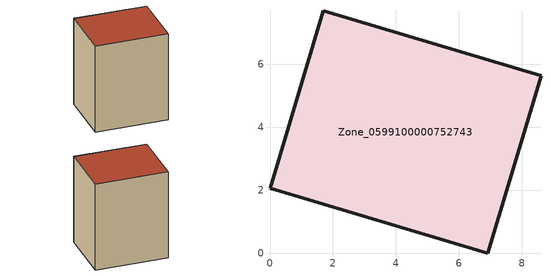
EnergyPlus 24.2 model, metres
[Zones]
Zone_0599100000752743
 floor ground (C_G): 1.69,7.7 8.61,5.63 6.92,0 0,2.07 z3.62
 wall outside (C_F): 8.61,5.63 1.69,7.7 0,2.07 6.92,0 8.61,5.63 z3.62:12.66
 roof outside (C_R): 0,2.07 6.92,0 8.61,5.63 1.69,7.7 z12.66
[BUILDING]
Pand.0599100000752743: North Axis=0; Terrain=City; Loads Convergence Tolerance Value=0.04; Temperature Convergence Tolerance Value=0.4; Solar Distribution=FullExterior; Maximum Number of Warmup Days=25; Minimum Number of Warmup Days=1
[Site:Location]
Rotterdam.The.Hague.AP_ZH_NLD Design_Conditions: Latitude=51.96; Longitude=4.45; Time Zone=1; Elevation=-4.5
[SITE:GROUNDTEMPERATURE:BUILDINGSURFACE]
18, 18, 18, 18, 18, 18, 18, 18, 18, 18, 18, 18
[MATERIAL] Thermal Absorptance=0.9; Solar Absorptance=0.7; Visible Absorptance=0.7
Name | Roughness | Thickness | Conductivity | Density | Specific Heat
G.TC.2006-2014 | MediumSmooth | 0.15 | 0.06 | 540 | 1210
F.TC.2006-2014 | Rough | 0.3 | 0.12 | 1920 | 840
R.TC.2006-2014 | MediumRough | 0.2 | 0.08 | 1500 | 1000
[CONSTRUCTION]
C_G: G.TC.2006-2014
C_F: F.TC.2006-2014
C_R: R.TC.2006-2014
[ZONE]
Zone_0599100000752743: Type=1; Multiplier=1; Ceiling Height=Autocalculate; Volume=Autocalculate; Floor Area=autocalculate; Part of Total Floor Area=Yes
[ZONEINFILTRATION:DESIGNFLOWRATE]
Infil_Zone_0599100000752743: Zone or ZoneList or Space or SpaceList=Zone_0599100000752743; Schedule=AlwaysOn; Design Flow Rate Calculation Method=Flow/Area; Flow Rate per Floor Area=0.0015; Constant Term Coefficient=1; Temperature Term Coefficient=0; Velocity Term Coefficient=0; Velocity Squared Term Coefficient=0
[HVACTEMPLATE:ZONE:IDEALLOADSAIRSYSTEM]
Zone_0599100000752743: Maximum Heating Supply Air Temperature=50; Minimum Cooling Supply Air Temperature=13; Maximum Heating Supply Air Humidity Ratio=0.0156; Minimum Cooling Supply Air Humidity Ratio=0.0077; Heating Limit=NoLimit; Cooling Limit=NoLimit; Dehumidification Control Type=ConstantSensibleHeatRatio; Cooling Sensible Heat Ratio=0.7; Dehumidification Setpoint=60; Humidification Control Type=None; Humidification Setpoint=30; Outdoor Air Method=None; Outdoor Air Flow Rate per Person=0.00944; Outdoor Air Flow Rate per Zone Floor Area=0; Outdoor Air Flow Rate per Zone=0; Demand Controlled Ventilation Type=None; Outdoor Air Economizer Type=NoEconomizer; Heat Recovery Type=None; Sensible Heat Recovery Effectiveness=0.7; Latent Heat Recovery Effectiveness=0.65
[ZONECONTROL:THERMOSTAT]
ThermostatControl_Zone_0599100000752743: Zone or ZoneList=Zone_0599100000752743; Control Type Schedule=DualSetpointControlType; Control 1=Thermostat_Zone_0599100000752743; Temperature Difference Between Cutout And Setpoint=0
[THERMOSTATSETPOINT:DUALSETPOINT]
Thermostat_Zone_0599100000752743: Heating Setpoint Temperature Schedule=HeatingSetpoint_Zone_0599100000752743; Cooling Setpoint Temperature Schedule=CoolingSetpoint_Zone_0599100000752743
[SCHEDULE:COMPACT]
HeatingSetpoint_Zone_0599100000752743: Through: 12/31, For: AllDays, Until: 24:00, 21
CoolingSetpoint_Zone_0599100000752743: Through: 12/31, For: AllDays, Until: 24:00, 24
DualSetpointControlType: Through: 12/31, For: AllDays, Until: 24:00, 4
AlwaysOn: Through: 12/31, For: AllDays, Until: 24:00, 1
